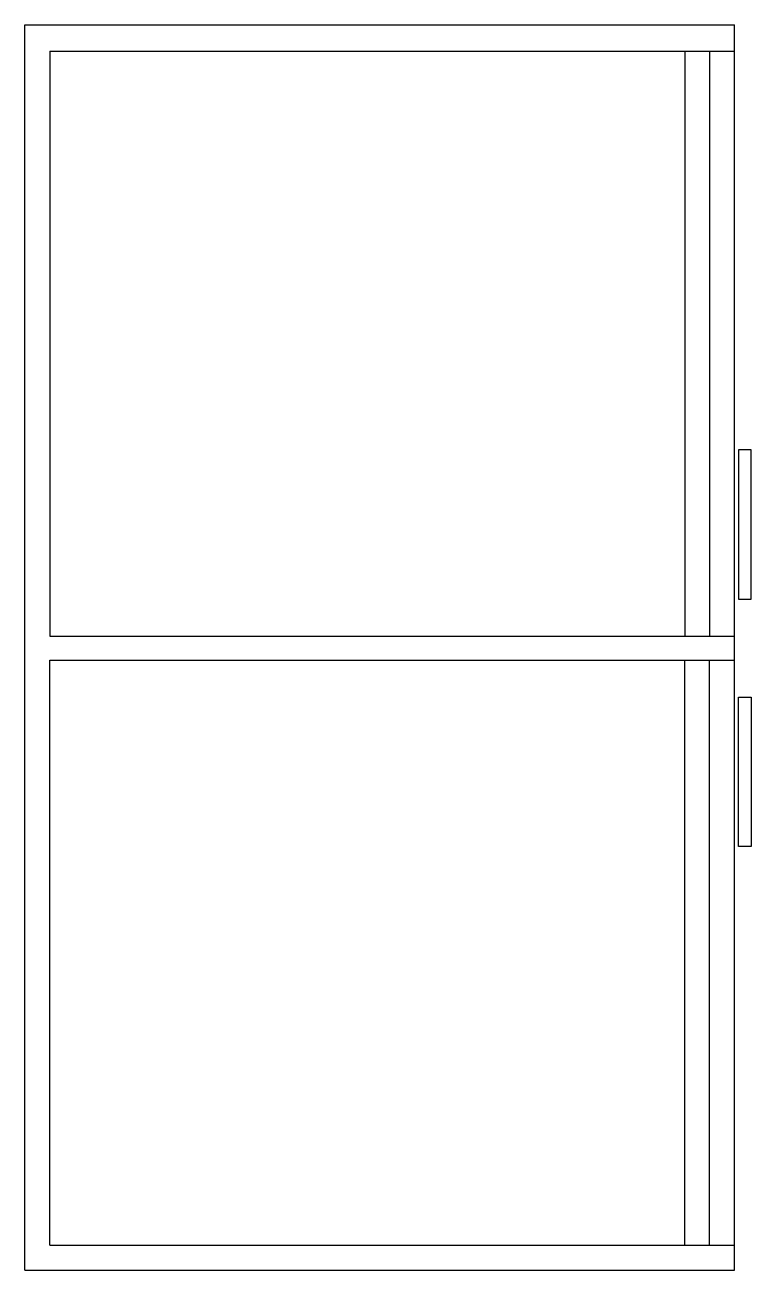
# Model space of a CAD drawing. Extents: x 0.61 to 1.19, y -1.23 to -0.23.
import ezdxf

# ---------------------------------------------------------------- set-up
doc = ezdxf.new("R2010")
doc.units = 0
doc.header["$MEASUREMENT"] = 0
doc.layers.add('015', color=6, linetype='CONTINUOUS')
doc.layers.add('021', color=1, linetype='CONTINUOUS')

msp = doc.modelspace()

# ---------------------------------------------------------------- linework, layer by layer
at = {"layer": '015'}
for p, q in [((0.6297, -0.251), (0.6297, -0.721)), ((0.6297, -0.251), (1.1797, -0.251)), ((1.1397, -0.251), (1.1397, -0.721)), ((1.1597, -0.251), (1.1597, -0.721)), ((0.6297, -0.721), (1.1797, -0.721)), ((0.6297, -0.7401), (1.1797, -0.7401)), ((0.6297, -1.2101), (0.6297, -0.7401)), ((1.1397, -1.2101), (1.1397, -0.7401)), ((1.1597, -1.2101), (1.1597, -0.7401)), ((0.6297, -1.2101), (1.1797, -1.2101))]:
    msp.add_line(p, q, dxfattribs=at)
at = {"layer": '021'}
for p, q in [((0.6097, -1.23), (0.6097, -0.23)), ((0.6097, -0.23), (1.1797, -0.23)), ((1.1797, -1.23), (1.1797, -0.23)), ((0.6097, -1.23), (1.1797, -1.23))]:
    msp.add_line(p, q, dxfattribs=at)
for points in [[(1.193, -0.5713), (1.183, -0.5713), (1.183, -0.6913), (1.193, -0.6913)], [(1.193, -0.8898), (1.183, -0.8898), (1.183, -0.7698), (1.193, -0.7698)]]:
    msp.add_lwpolyline(points, close=True, dxfattribs=at)

doc.saveas('drawing.dxf')
